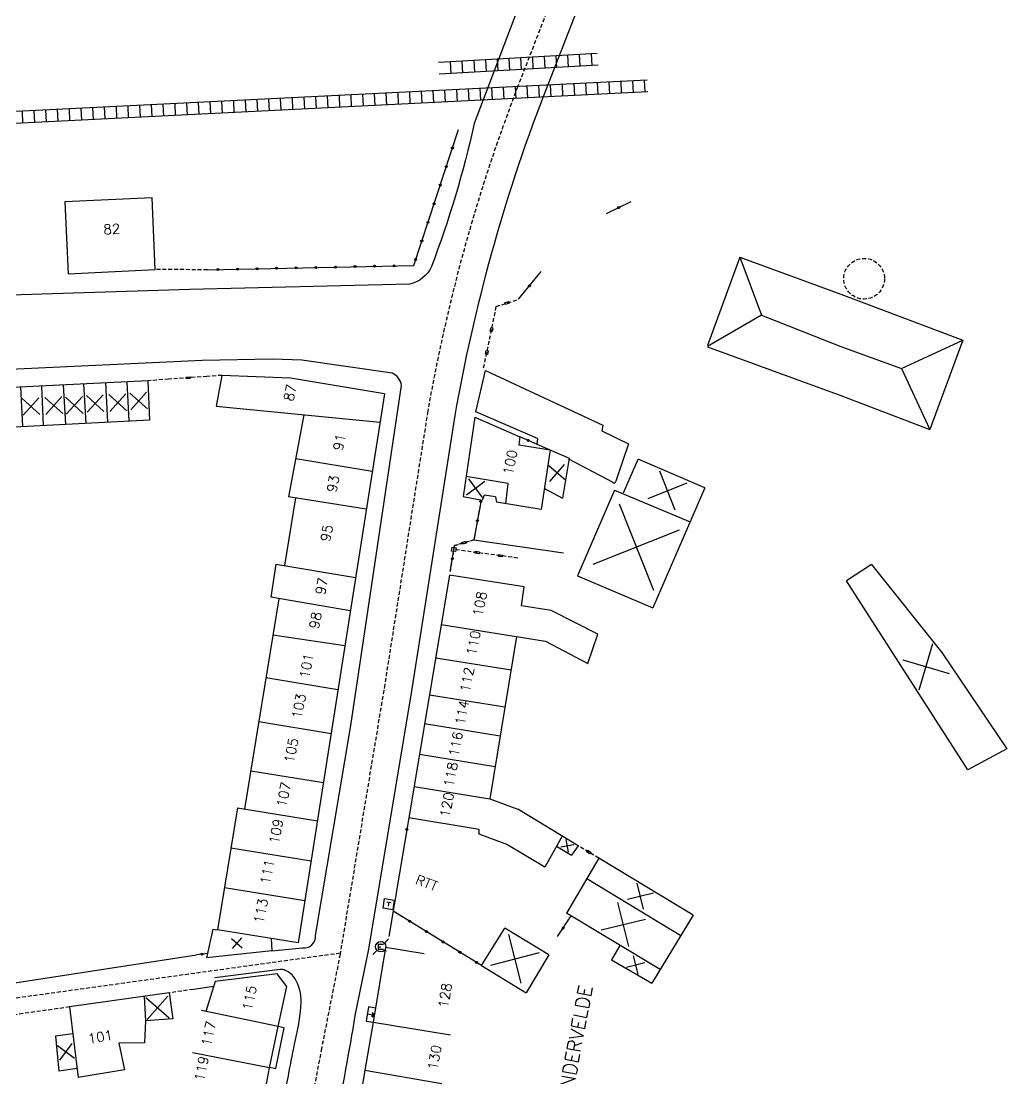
# Model space of a CAD drawing. Header units: millimetres. Extents: x 114000 to 115000, y 124000 to 125000.
# Drawn here: x 114412.4 to 114538.2, y 124529.7 to 124664.7 of the extents above; entities that cross this region are included whole.
import ezdxf
from ezdxf.enums import TextEntityAlignment as Align

# ---------------------------------------------------------------- set-up
doc = ezdxf.new("R2010")
doc.units = ezdxf.units.MM
doc.linetypes.add('DASHED', pattern=[0.75, 0.5, -0.25])
doc.layers.get('0').update_dxf_attribs({"linetype": 'CONTINUOUS'})
for name, color, linetype in [('W0001', 6, 'DASHED'), ('W0008', 7, 'CONTINUOUS'), ('W0100', 7, 'CONTINUOUS'), ('W0112', 1, 'DASHED'), ('W0310', 3, 'CONTINUOUS'), ('W0322', 7, 'CONTINUOUS'), ('W0334', 7, 'CONTINUOUS'), ('W0471', 7, 'CONTINUOUS'), ('W0700', 7, 'CONTINUOUS'), ('W0984', 7, 'CONTINUOUS'), ('W0989', 7, 'CONTINUOUS'), ('W0991', 7, 'CONTINUOUS'), ('W1102', 7, 'CONTINUOUS')]:
    doc.layers.add(name, color=color, linetype=linetype)
doc.styles.get("Standard").update_dxf_attribs({"font": 'romans.shx', "width": 0.85})

# ---------------------------------------------------------------- blocks, each defined once
blk = doc.blocks.new('T471')
for p, q in [((-0.333334, 0.333334), (-0.333334, -0.333334)), ((-0.333334, 0.333334), (0.333334, 0.333334)), ((-0.333334, 0), (0, 0)), ((0.500001, 0.500001), (1.000002, 1.000002)), ((-0.500001, -0.500001), (-1.000002, -1.000002)), ((-0.333334, -0.333334), (0.333334, -0.333334))]:
    blk.add_line(p, q)
blk.add_ellipse((0, 0), major_axis=(0.471405, 0.471405), ratio=1, start_param=5.4977871438, end_param=11.780972451)

msp = doc.modelspace()

# ---------------------------------------------------------------- linework, layer by layer
at = {"layer": 'W0001'}
for points in [[(114500, 124721.19), (114483.48, 124676.25), (114475.76, 124656.36, 0.04858), (114464.29, 124614.94), (114458.79, 124580.03), (114453.09, 124545.57)], [(114453.11, 124545.72), (114406.2, 124539.21), (114371.69, 124534.81), (114369.49, 124535.09), (114367.83, 124535.2), (114332.91, 124542.76, -0.036179), (114325.23, 124544.2), (114277.84, 124561.92), (114271.7, 124564.25, 0.017074), (114265.58, 124565.66), (114197.8, 124573.09, 0.020478), (114191.85, 124573.35), (114144.93, 124568.79, 0.455282)]]:
    msp.add_lwpolyline(points, format="xyb", dxfattribs=at)
msp.add_lwpolyline([(114453.09, 124545.57), (114450.73, 124533.56), (114447.12, 124514.47), (114437.39, 124469.73), (114417.17, 124387.71), (114400.42, 124320), (114386.02, 124261.71), (114376.65, 124223.45), (114373.34, 124206.34), (114371.35, 124192.62), (114370.13, 124180.98), (114369.18, 124163.57), (114369.09, 124151.25), (114370.03, 124127.12), (114370.16, 124099.29), (114369.37, 124069.17), (114368.57, 124046.04), (114367.88, 124021.42), (114367.42, 124001.23), (114367.38, 124000)], dxfattribs=at)
at = {"layer": 'W0008'}
for points in [[(114500, 124730.83), (114498.52, 124726.14), (114479.04, 124675), (114470.23, 124651.69, -0.035332), (114464.76, 124633.41, -0.235243), (114461.97, 124631.14), (114433.91, 124630.48), (114389.36, 124629.05), (114372.93, 124628.61), (114366.87, 124628.55)], [(114500, 124710.81), (114496.95, 124701.95), (114486.75, 124675), (114479.02, 124655.1, 0.04854), (114467.74, 124614.37), (114462.25, 124579.47), (114456.74, 124546.23)], [(114444.39, 124546.01), (114448.3, 124546.41, 0.492871), (114449.95, 124547.97), (114454.49, 124574.79), (114460.94, 124618.23, 0.265429), (114459.73, 124619.77), (114448.22, 124621.47), (114444.48, 124621.6), (114435.51, 124621.4), (114377.32, 124618.7, -0.06677), (114375.17, 124619.4), (114373.52, 124619.75), (114262.52, 124614.72, -0.03231), (114247.61, 124617.24), (114234.74, 124621.2), (114215.49, 124627.39, 0.085141), (114196.59, 124629.2), (114163.31, 124627.94), (114165.24, 124627.19)]]:
    msp.add_lwpolyline(points, format="xyb", dxfattribs=at)
msp.add_lwpolyline([(114461.36, 124559.99), (114459.32, 124547.86)], dxfattribs=at)
at = {"layer": 'W0008', "flags": 128}
for points in [[(114456.74, 124546.23), (114455, 124537.75, -0.0051), (114452.53, 124524.11, -0.004), (114448.79, 124505.21, -0.0027), (114443.3, 124479.55), (114438.62, 124459.84), (114431.44, 124430.6)], [(114415.99, 124397.48), (114425.76, 124436.66), (114431.97, 124461.71), (114438, 124487.89), (114441.68, 124505.4, 0.008), (114445.8, 124526.09, -0.0098), (114447.39, 124534.64, 0.0565), (114448.11, 124539.48, 0.1449), (114447.36, 124542.45, 0.1483), (114446.1, 124543.52, 0.1288), (114445.43, 124543.64), (114437.11, 124542.56)]]:
    msp.add_lwpolyline(points, format="xyb", dxfattribs=at)
at = {"layer": 'W0100'}
for p, q in [((114458.58, 124551.46), (114458.78, 124552.7)), ((114458.78, 124552.7), (114460.02, 124552.49)), ((114459.07, 124552.3), (114459.61, 124552.2)), ((114459.34, 124552.25), (114459.25, 124551.71)), ((114460.02, 124552.49), (114459.81, 124551.26)), ((114459.81, 124551.26), (114458.58, 124551.46))]:
    msp.add_line(p, q, dxfattribs=at)
for points in [[(114429.11, 124642.17), (114417.98, 124641.67)], [(114429.51, 124633.02), (114429.11, 124642.17)], [(114417.98, 124641.67), (114418.4, 124632.46)], [(114504.14, 124634.59), (114500, 124623.33)], [(114504.14, 124634.59), (114506.9, 124627.19), (114517, 124623.21), (114524.74, 124620.37), (114532.58, 124624.02)], [(114504.14, 124634.59), (114517, 124629.87)], [(114418.4, 124632.46), (114429.51, 124633.02)], [(114517, 124629.87), (114532.58, 124624.02)], [(114506.9, 124627.19), (114500, 124623.2)], [(114500, 124623.14), (114517, 124616.94)], [(114532.58, 124624.02), (114528.36, 124612.59)], [(114438.02, 124619.51), (114437.29, 124615.56)], [(114446.76, 124619.17), (114438.02, 124619.51)], [(114458.75, 124617.16), (114446.76, 124619.17)], [(114470.43, 124614.87), (114471.65, 124620.13)], [(114471.65, 124620.13), (114486.65, 124613.16)], [(114524.74, 124620.37), (114528.36, 124612.59)], [(114428.54, 124618.82), (114377.55, 124616.31)], [(114412.31, 124618.02), (114412.57, 124612.96)], [(114414.97, 124618.15), (114415.19, 124613.09)], [(114417.76, 124618.29), (114418.07, 124613.24)], [(114420.33, 124618.42), (114420.65, 124613.38)], [(114423.15, 124618.56), (114423.41, 124613.52)], [(114425.88, 124618.69), (114426.12, 124613.66)], [(114428.54, 124618.82), (114428.78, 124613.79)], [(114458.75, 124617.16), (114447.76, 124547.05)], [(114517, 124616.94), (114528.36, 124612.59)], [(114437.29, 124615.56), (114458.18, 124613.53)], [(114428.78, 124613.79), (114409.87, 124612.82)], [(114448.46, 124614.48), (114446.53, 124603.99)], [(114470.31, 124614.17), (114468.82, 124604.02)], [(114470.31, 124614.17), (114476.03, 124611.68)], [(114478.31, 124611.46), (114470.43, 124614.87)], [(114486.65, 124613.16), (114486.51, 124612.41)], [(114486.51, 124612.41), (114489.91, 124610.77)], [(114476.03, 124611.68), (114475.93, 124610.62)], [(114478.31, 124611.46), (114478.19, 124610.74)], [(114475.93, 124610.62), (114479.92, 124609.99)], [(114478.19, 124610.74), (114482.33, 124608.94)], [(114479.92, 124609.99), (114478.76, 124602.4)], [(114489.91, 124610.77), (114488.3, 124605.98)], [(114447.44, 124608.91), (114457.2, 124607.29)], [(114482.33, 124608.94), (114481.49, 124603.84)], [(114487.87, 124605.86), (114482.31, 124608.82)], [(114489.26, 124604.52), (114491.14, 124608.82)], [(114499.67, 124605.16), (114491.14, 124608.82)], [(114474.55, 124605.7), (114469.2, 124606.58)], [(114474.25, 124603.12), (114474.55, 124605.7)], [(114479.17, 124605.07), (114481.49, 124603.84)], [(114488.14, 124604.87), (114483.4, 124593.92)], [(114488.14, 124604.87), (114497.79, 124600.81)], [(114499.67, 124605.16), (114493.03, 124589.81)], [(114447.4, 124603.85), (114446.01, 124595.21)], [(114456.44, 124602.44), (114446.53, 124603.99)], [(114468.82, 124604.02), (114471.22, 124603.57)], [(114471.47, 124604.2), (114471.22, 124603.57)], [(114472.95, 124603.98), (114471.47, 124604.2)], [(114472.95, 124603.98), (114473.05, 124603.31)], [(114478.76, 124602.4), (114473.05, 124603.31)], [(114444.91, 124595.4), (114444.25, 124591.17)], [(114444.91, 124595.4), (114455.07, 124593.7)], [(114520.92, 124595.35), (114517.73, 124593.27)], [(114520.92, 124595.35), (114529.89, 124584.13)], [(114467.07, 124594), (114461.86, 124562.99)], [(114476.61, 124592.49), (114467.07, 124594)], [(114483.4, 124593.92), (114493.03, 124589.81)], [(114476.27, 124590.1), (114476.61, 124592.49)], [(114533.21, 124569.12), (114517.73, 124593.27)], [(114445.28, 124590.99), (114440.9, 124564.14)], [(114454.4, 124589.43), (114444.25, 124591.17)], [(114480.04, 124589.48), (114476.27, 124590.1)], [(114486.01, 124586.47), (114480.04, 124589.48)], [(114466.01, 124587.71), (114479.31, 124585.58)], [(114444.53, 124586.38), (114453.71, 124585)], [(114475.62, 124586.17), (114472.21, 124565.42)], [(114479.31, 124585.58), (114484.73, 124582.7)], [(114484.73, 124582.7), (114486.01, 124586.47)], [(114529.89, 124584.13), (114538.2, 124571.83)], [(114465.3, 124583.44), (114474.92, 124581.91)], [(114443.64, 124580.92), (114452.83, 124579.41)], [(114464.5, 124578.7), (114474.14, 124577.17)], [(114464.9, 124578.66), (114465.02, 124578.62)], [(114442.73, 124575.32), (114451.95, 124573.78)], [(114463.89, 124575.04), (114473.54, 124573.49)], [(114538.2, 124571.83), (114533.21, 124569.12)], [(114463.23, 124571.15), (114472.89, 124569.57)], [(114441.7, 124569.02), (114450.97, 124567.5)], [(114462.54, 124567), (114472.21, 124565.42)], [(114472.21, 124565.42), (114475.77, 124564.11)], [(114439.99, 124564.29), (114437.45, 124548.7)], [(114439.99, 124564.29), (114450.21, 124562.64)], [(114483.48, 124559.45), (114475.77, 124564.11)], [(114470.83, 124561.5), (114461.86, 124562.99)], [(114470.84, 124560.93), (114470.83, 124561.5)], [(114474.38, 124559.62), (114470.84, 124560.93)], [(114481.45, 124560.68), (114479.21, 124556.69)], [(114439.16, 124559.17), (114449.41, 124557.53)], [(114479.21, 124556.69), (114474.38, 124559.62)], [(114480.72, 124559.39), (114482.63, 124558.23)], [(114483.48, 124559.45), (114482.63, 124558.23)], [(114486.13, 124557.85), (114481.98, 124550.85)], [(114498.15, 124550.59), (114486.13, 124557.85)], [(114484.59, 124555.25), (114496.59, 124548)], [(114438.33, 124554.1), (114448.61, 124552.44)], [(114493.93, 124543.62), (114481.98, 124550.85)], [(114498.15, 124550.59), (114492.88, 124541.88)], [(114471.16, 124544.14), (114474.11, 124548.92)], [(114479.72, 124545.52), (114474.11, 124548.92)], [(114436.86, 124548.8), (114436.04, 124545.13)], [(114436.86, 124548.8), (114437.45, 124548.7)], [(114447.76, 124547.05), (114437.45, 124548.7)], [(114444.29, 124547.6), (114444.39, 124546.01)], [(114488.82, 124546.71), (114487.73, 124544.87)], [(114444.39, 124546.01), (114436.04, 124545.13)], [(114459.02, 124546.04), (114459, 124545.97)], [(114479.72, 124545.52), (114476.83, 124540.64)], [(114487.73, 124544.87), (114492.88, 124541.88)], [(114471.16, 124544.14), (114476.83, 124540.64)], [(114436.97, 124541.47), (114434.37, 124541.1)], [(114431.3, 124540.66), (114418.58, 124538.85)], [(114428.08, 124540.21), (114428.25, 124537.1)], [(114431.3, 124540.66), (114431.75, 124537.32)], [(114418.58, 124538.85), (114419.67, 124529.83)], [(114457.62, 124538.71), (114456.73, 124538.85), (114456.42, 124537.06), (114457.32, 124536.9)], [(114456.58, 124537.96), (114457.47, 124537.82), (114457.23, 124538.14), (114457.14, 124537.58), (114457.47, 124537.82)], [(114428.25, 124537.1), (114428.12, 124534.28)], [(114431.75, 124537.32), (114428.25, 124537.1)], [(114418.99, 124535.44), (114416.77, 124535.12)], [(114416.77, 124535.12), (114417.19, 124530.66)], [(114428.12, 124534.28), (114424.85, 124534.22)], [(114424.85, 124534.22), (114425.56, 124530.84)], [(114419.53, 124531.01), (114417.19, 124530.66)], [(114425.56, 124530.84), (114419.67, 124529.83)]]:
    msp.add_lwpolyline(points, dxfattribs=at)
at = {"layer": 'W0100', "flags": 128}
for points in [[(114463.82, 124545.64), (114458.89, 124546.45), (114457.32, 124536.92), (114456.24, 124530.79), (114455.5, 124526.15), (114456.38, 124526.01), (114456.02, 124523.78), (114459.71, 124523.18), (114459.21, 124520.14), (114460.07, 124519.16), (114465.02, 124518.44)], [(114430.58, 124488.5), (114435.48, 124487.53), (114436.46, 124492.44), (114437.43, 124497.15), (114438.89, 124504.53), (114439.72, 124508.98), (114441.61, 124518.27), (114442.52, 124523.21), (114443.43, 124527.66), (114444.09, 124531.09), (114445.19, 124536.36), (114446.28, 124541.45), (114445.08, 124543.09), (114437.17, 124542.1)]]:
    msp.add_lwpolyline(points, dxfattribs=at)
at = {"layer": 'W0100'}
msp.add_arc((114488.05, 124606.05), 0.265, 227.3243, 345.1537, dxfattribs=at)
at = {"layer": 'W0112'}
for p, q in [((114474.14, 124628.79), (114474.62, 124628.95)), ((114474.22, 124628.55), (114474.14, 124628.79)), ((114474.69, 124628.71), (114474.22, 124628.55)), ((114474.62, 124628.95), (114474.69, 124628.71)), ((114472.26, 124625.14), (114472.36, 124625.63)), ((114472.5, 124625.09), (114472.26, 124625.14)), ((114472.36, 124625.63), (114472.61, 124625.58)), ((114472.61, 124625.58), (114472.5, 124625.09)), ((114471.65, 124622.21), (114471.75, 124622.7)), ((114471.9, 124622.16), (114471.65, 124622.21)), ((114471.75, 124622.7), (114472, 124622.65)), ((114472, 124622.65), (114471.9, 124622.16)), ((114433.46, 124619.3), (114433.96, 124619.34)), ((114433.48, 124619.05), (114433.46, 124619.3)), ((114433.98, 124619.09), (114433.48, 124619.05)), ((114433.96, 124619.34), (114433.98, 124619.09)), ((114467.33, 124597.08), (114467.42, 124597.57)), ((114467.42, 124597.57), (114467.91, 124597.49)), ((114467.91, 124597.49), (114467.83, 124597)), ((114468.64, 124598.18), (114469.12, 124598.32)), ((114468.71, 124597.94), (114468.64, 124598.18)), ((114469.19, 124598.08), (114468.71, 124597.94)), ((114469.12, 124598.32), (114469.19, 124598.08)), ((114467.83, 124597), (114467.33, 124597.08)), ((114470.33, 124596.79), (114470.36, 124597.04)), ((114470.83, 124596.73), (114470.33, 124596.79)), ((114470.36, 124597.04), (114470.86, 124596.97)), ((114470.86, 124596.97), (114470.83, 124596.73)), ((114473.3, 124596.39), (114473.34, 124596.64)), ((114473.8, 124596.32), (114473.3, 124596.39)), ((114473.34, 124596.64), (114473.83, 124596.57)), ((114473.83, 124596.57), (114473.8, 124596.32)), ((114484.56, 124558.65), (114484.69, 124558.87)), ((114484.99, 124558.39), (114484.56, 124558.65)), ((114484.69, 124558.87), (114485.12, 124558.61)), ((114485.12, 124558.61), (114484.99, 124558.39))]:
    msp.add_line(p, q, dxfattribs=at)
for points in [[(114436.16, 124633), (114429.51, 124633.02)], [(114473.04, 124628.3), (114475.87, 124629.22)], [(114471.42, 124620.46), (114473.04, 124628.3)], [(114436.1, 124619.37), (114431.21, 124619.02)], [(114438.02, 124619.51), (114436.1, 124619.37)], [(114431.21, 124619.02), (114428.54, 124618.82)], [(114471.09, 124603.59), (114470.18, 124598.49), (114467.71, 124597.79), (114467.15, 124594.48)], [(114467.71, 124597.79), (114470.18, 124598.49)], [(114475.79, 124596.18), (114467.62, 124597.28)], [(114486.13, 124557.85), (114483.48, 124559.45)], [(114434.37, 124541.1), (114431.3, 124540.66)], [(114418.58, 124538.85), (114406.59, 124537.15)]]:
    msp.add_lwpolyline(points, dxfattribs=at)
msp.add_circle((114519.98, 124631.85), 2.6, dxfattribs=at)
at = {"layer": 'W0310'}
for points in [[(114470.18, 124598.49), (114481.6, 124596.83)], [(114404.64, 124544.87), (114404.89, 124540.9), (114434.77, 124545.5)]]:
    msp.add_lwpolyline(points, dxfattribs=at)
at = {"layer": 'W0322'}
for points in [[(114462.5, 124633.56), (114468.23, 124650.92)], [(114487.09, 124640.2), (114490.26, 124641.73)], [(114436.16, 124633), (114462.5, 124633.56)], [(114475.87, 124629.22), (114478.77, 124632.77)], [(114478.19, 124610.74), (114476.03, 124611.68)], [(114471.09, 124603.59), (114470.18, 124598.49)], [(114467.15, 124594.48), (114467.71, 124597.79)], [(114461.86, 124562.99), (114461.36, 124559.99)], [(114471.16, 124544.14), (114459.87, 124551.1)], [(114480.86, 124547.84), (114482.58, 124550.49)], [(114436.17, 124545.68), (114434.77, 124545.5)]]:
    msp.add_lwpolyline(points, dxfattribs=at)
for centre, major_axis, start_param, end_param in [((114467.45, 124648.55), (0.0884, 0.0884), 0.466313, 6.749498), ((114467.45, 124648.55), (0.0532, 0.0532), 0.466313, 6.749498), ((114466.66, 124646.17), (0.0884, 0.0884), 0.466313, 6.749498), ((114466.66, 124646.17), (0.0532, 0.0532), 0.466313, 6.749498), ((114465.88, 124643.8), (0.0884, 0.0884), 0.466313, 6.749498), ((114465.88, 124643.8), (0.0532, 0.0532), 0.466313, 6.749498), ((114465.1, 124641.43), (0.0884, 0.0884), 0.466313, 6.749498), ((114465.1, 124641.43), (0.0532, 0.0532), 0.466313, 6.749498), ((114488.64, 124640.94), (0.0884, 0.0884), 5.946862451036102, 12.23004775821569), ((114488.64, 124640.94), (0.0532, 0.0532), 5.946862450975205, 12.23004775815479), ((114464.31, 124639.05), (0.0884, 0.0884), 0.466313, 6.749498), ((114464.31, 124639.05), (0.0532, 0.0532), 0.466313, 6.749498), ((114463.53, 124636.68), (0.0884, 0.0884), 0.466313, 6.749498), ((114463.53, 124636.68), (0.0532, 0.0532), 0.466313, 6.749498), ((114462.74, 124634.31), (0.0884, 0.0884), 0.466313, 6.749498), ((114462.74, 124634.31), (0.0532, 0.0532), 0.466313, 6.749498), ((114437.5, 124633.03), (0.0884, 0.0884), 5.519028402898035, 11.80221371007762), ((114437.5, 124633.03), (-0.0532, 0.0532), 3.948232, 10.231417), ((114440, 124633.08), (0.0884, 0.0884), 5.519028402898035, 11.80221371007762), ((114440, 124633.08), (-0.0532, 0.0532), 3.948232, 10.231417), ((114442.5, 124633.13), (0.0884, 0.0884), 5.519028402898035, 11.80221371007762), ((114442.5, 124633.13), (-0.0532, 0.0532), 3.948232, 10.231417), ((114445, 124633.19), (0.0884, 0.0884), 5.519028402898035, 11.80221371007762), ((114445, 124633.19), (-0.0532, 0.0532), 3.948232, 10.231417), ((114447.5, 124633.24), (0.0884, 0.0884), 5.519028402898035, 11.80221371007762), ((114447.5, 124633.24), (-0.0532, 0.0532), 3.948232, 10.231417), ((114450, 124633.29), (0.0884, 0.0884), 5.519028402898035, 11.80221371007762), ((114450, 124633.29), (-0.0532, 0.0532), 3.948232, 10.231417), ((114452.5, 124633.34), (0.0884, 0.0884), 5.519028402898035, 11.80221371007762), ((114452.5, 124633.34), (-0.0532, 0.0532), 3.948232, 10.231417), ((114455, 124633.4), (0.0884, 0.0884), 5.519028402898035, 11.80221371007762), ((114455, 124633.4), (-0.0532, 0.0532), 3.948232, 10.231417), ((114457.5, 124633.45), (0.0884, 0.0884), 5.519028402898035, 11.80221371007762), ((114457.5, 124633.45), (-0.0532, 0.0532), 3.948232, 10.231417), ((114460, 124633.5), (0.0884, 0.0884), 5.519028402898035, 11.80221371007762), ((114460, 124633.5), (-0.0532, 0.0532), 3.948232, 10.231417), ((114477.28, 124630.95), (-0.0884, 0.0884), -1.469861, 4.813324), ((114477.28, 124630.95), (0.0532, 0.0532), 0.1009352085296628, 6.384120515709249), ((114477.13, 124611.2), (-0.0884, 0.0884), 0.374847, 6.658032), ((114477.13, 124611.2), (-0.0532, 0.0532), 0.374847, 6.658032), ((114471.06, 124603.41), (-0.0884, 0.0884), 2.179763, 8.462948), ((114471.06, 124603.41), (-0.0532, 0.0532), 2.179763, 8.462948), ((114470.62, 124600.95), (-0.0884, 0.0884), 2.179763, 8.462948), ((114470.62, 124600.95), (-0.0532, 0.0532), 2.179763, 8.462948), ((114467.42, 124596.09), (-0.0884, 0.0884), -0.951791, 5.331394), ((114467.42, 124596.09), (0.0532, 0.0532), 0.6190051945494175, 6.902190501729004), ((114461.62, 124561.53), (0.0884, 0.0884), 3.760598, 10.043783), ((114461.62, 124561.53), (-0.0532, 0.0532), 2.189802, 8.472987), ((114461.99, 124549.79), (0.0884, 0.0884), 1.803743, 8.086928), ((114461.99, 124549.79), (0.0532, 0.0532), 1.803743, 8.086928), ((114481.57, 124548.94), (-0.0884, 0.0884), -1.360488, 4.922697), ((114481.57, 124548.94), (0.0532, 0.0532), 0.2103083455608939, 6.49349365274048), ((114464.12, 124548.48), (0.0884, 0.0884), 1.803743, 8.086928), ((114464.12, 124548.48), (0.0532, 0.0532), 1.803743, 8.086928), ((114466.25, 124547.16), (0.0884, 0.0884), 1.803743, 8.086928), ((114466.25, 124547.16), (0.0532, 0.0532), 1.803743, 8.086928), ((114435.48, 124545.59), (0.0884, 0.0884), 2.482175, 8.76536), ((114435.48, 124545.59), (-0.0532, 0.0532), 0.911378432434526, 7.194563739614113), ((114468.38, 124545.85), (0.0884, 0.0884), 1.803743, 8.086928), ((114468.38, 124545.85), (0.0532, 0.0532), 1.803743, 8.086928), ((114470.51, 124544.54), (0.0884, 0.0884), 1.803743, 8.086928), ((114470.51, 124544.54), (0.0532, 0.0532), 1.803743, 8.086928)]:
    msp.add_ellipse(centre, major_axis=major_axis, ratio=1, start_param=start_param, end_param=end_param, dxfattribs=at)
at = {"layer": 'W0334'}
msp.add_lwpolyline([(114444.1, 124531.15), (114444.91, 124530.99), (114445.98, 124536.2), (114445.19, 124536.36)], dxfattribs=at)
at = {"layer": 'W0700'}
for p, q in [((114468.65, 124659.65), (114468.74, 124658.15)), ((114470.15, 124659.73), (114470.24, 124658.24)), ((114471.65, 124659.82), (114471.73, 124658.32)), ((114473.15, 124659.9), (114473.23, 124658.4)), ((114474.65, 124659.98), (114474.73, 124658.49)), ((114476.14, 124660.07), (114476.23, 124658.57)), ((114477.64, 124660.15), (114477.72, 124658.65)), ((114479.14, 124660.24), (114479.22, 124658.74)), ((114480.64, 124660.32), (114480.72, 124658.82)), ((114482.13, 124660.4), (114482.22, 124658.91)), ((114483.63, 124660.49), (114483.71, 124658.99)), ((114485.13, 124660.57), (114485.21, 124659.07)), ((114467.16, 124659.57), (114467.24, 124658.07)), ((114485.92, 124656.89), (114485.99, 124655.39)), ((114487.42, 124656.96), (114487.49, 124655.46)), ((114488.92, 124657.04), (114488.99, 124655.54)), ((114490.41, 124657.11), (114490.49, 124655.61)), ((114491.91, 124657.19), (114491.99, 124655.69)), ((114458.95, 124655.54), (114459.03, 124654.05)), ((114460.45, 124655.62), (114460.53, 124654.12)), ((114461.95, 124655.69), (114462.02, 124654.2)), ((114463.45, 124655.77), (114463.52, 124654.27)), ((114464.95, 124655.84), (114465.02, 124654.34)), ((114466.44, 124655.92), (114466.52, 124654.42)), ((114467.94, 124655.99), (114468.02, 124654.49)), ((114469.44, 124656.07), (114469.51, 124654.57)), ((114470.94, 124656.14), (114471.01, 124654.64)), ((114472.44, 124656.22), (114472.51, 124654.72)), ((114473.93, 124656.29), (114474.01, 124654.79)), ((114475.43, 124656.37), (114475.51, 124654.87)), ((114476.93, 124656.44), (114477.01, 124654.94)), ((114478.43, 124656.51), (114478.5, 124655.02)), ((114479.93, 124656.59), (114480, 124655.09)), ((114481.43, 124656.66), (114481.5, 124655.17)), ((114482.92, 124656.74), (114483, 124655.24)), ((114484.42, 124656.81), (114484.5, 124655.31)), ((114431.99, 124654.2), (114432.06, 124652.7)), ((114433.48, 124654.28), (114433.56, 124652.78)), ((114434.98, 124654.35), (114435.06, 124652.85)), ((114436.48, 124654.43), (114436.56, 124652.93)), ((114437.98, 124654.5), (114438.05, 124653)), ((114439.48, 124654.58), (114439.55, 124653.08)), ((114440.98, 124654.65), (114441.05, 124653.15)), ((114442.47, 124654.72), (114442.55, 124653.23)), ((114443.97, 124654.8), (114444.05, 124653.3)), ((114445.47, 124654.87), (114445.54, 124653.38)), ((114446.97, 124654.95), (114447.04, 124653.45)), ((114448.47, 124655.02), (114448.54, 124653.52)), ((114449.96, 124655.1), (114450.04, 124653.6)), ((114451.46, 124655.17), (114451.54, 124653.67)), ((114452.96, 124655.25), (114453.03, 124653.75)), ((114454.46, 124655.32), (114454.53, 124653.82)), ((114455.96, 124655.4), (114456.03, 124653.9)), ((114457.45, 124655.47), (114457.53, 124653.97)), ((114412.51, 124653.23), (114412.58, 124651.73)), ((114414.01, 124653.31), (114414.08, 124651.81)), ((114415.51, 124653.38), (114415.58, 124651.88)), ((114417, 124653.46), (114417.08, 124651.96)), ((114418.5, 124653.53), (114418.58, 124652.03)), ((114420, 124653.61), (114420.08, 124652.11)), ((114421.5, 124653.68), (114421.57, 124652.18)), ((114423, 124653.76), (114423.07, 124652.26)), ((114424.5, 124653.83), (114424.57, 124652.33)), ((114425.99, 124653.9), (114426.07, 124652.41)), ((114427.49, 124653.98), (114427.57, 124652.48)), ((114428.99, 124654.05), (114429.06, 124652.56)), ((114430.49, 124654.13), (114430.56, 124652.63))]:
    msp.add_line(p, q, dxfattribs=at)
for points in [[(114485.93, 124660.62), (114465.66, 124659.48)], [(114486.02, 124659.12), (114465.74, 124657.98)], [(114492.3, 124657.2), (114371.37, 124651.19)], [(114492.37, 124655.71), (114371.59, 124649.69)]]:
    msp.add_lwpolyline(points, dxfattribs=at)
at = {"layer": 'W0991'}
for p, q in [((114412.53, 124616.55), (114414.76, 124614.53)), ((114412.64, 124614.42), (114414.65, 124616.66)), ((114415.41, 124616.69), (114417.69, 124614.63)), ((114415.52, 124614.52), (114417.58, 124616.8)), ((114418.03, 124616.72), (114420.31, 124614.66)), ((114418.15, 124614.55), (114420.2, 124616.83)), ((114420.71, 124616.92), (114422.95, 124614.9)), ((114420.82, 124614.79), (114422.84, 124617.02)), ((114423.59, 124617.05), (114425.88, 124615)), ((114423.71, 124614.89), (114425.76, 124617.17)), ((114426.27, 124617.25), (114428.51, 124615.23)), ((114426.38, 124615.12), (114428.4, 124617.36)), ((114479.72, 124608.01), (114481.89, 124606.11)), ((114479.85, 124605.97), (114481.76, 124608.14)), ((114495.88, 124602.3), (114493.9, 124607.28)), ((114469.24, 124604.24), (114471.59, 124605.99)), ((114471.29, 124603.93), (114469.54, 124606.29)), ((114492.4, 124603.8), (114497.39, 124605.78)), ((114488.7, 124603.09), (114493.11, 124592.09)), ((114485.4, 124595.38), (114496.4, 124599.8)), ((114527.01, 124579.36), (114528.76, 124585.28)), ((114524.93, 124583.19), (114530.85, 124581.44)), ((114482.24, 124558.61), (114481.94, 124560.26)), ((114481.27, 124559.29), (114482.92, 124559.59)), ((114491.83, 124551.36), (114491.02, 124554.68)), ((114489.77, 124552.61), (114493.08, 124553.43)), ((114489.94, 124546.57), (114488.55, 124552.2)), ((114486.43, 124548.69), (114492.06, 124550.08)), ((114439.24, 124547.61), (114440.6, 124546.41)), ((114440.52, 124547.69), (114439.32, 124546.33)), ((114476.22, 124541.9), (114474.63, 124548.12)), ((114472.32, 124544.21), (114478.53, 124545.81)), ((114491.14, 124543.05), (114490.53, 124545.39)), ((114489.66, 124543.92), (114492.01, 124544.53)), ((114428.3, 124540.07), (114431.28, 124537.45)), ((114428.48, 124537.26), (114431.1, 124540.25)), ((114417.31, 124532.05), (114418.9, 124534.2)), ((114417.03, 124533.92), (114419.18, 124532.33))]:
    msp.add_line(p, q, dxfattribs=at)
at = {"layer": 'W1102'}
for p, q in [((114437.17, 124542.1), (114435.96, 124538.29)), ((114445.19, 124536.36), (114435.4, 124538.4)), ((114457.32, 124536.92), (114467.19, 124535.3)), ((114444.09, 124531.09), (114434.27, 124532.98)), ((114456.24, 124530.79), (114466.09, 124529.06))]:
    msp.add_line(p, q, dxfattribs=at)

# ---------------------------------------------------------------- block references
at = {"layer": 'W0471'}
msp.add_blockref('T471', (114458.29, 124546.55), dxfattribs=at)

# ---------------------------------------------------------------- texts
at = {"layer": 'W0984'}
msp.add_text('RTT', height=1.25, rotation=339.2373, dxfattribs=at).set_placement((114464.15, 124554.69), align=Align.MIDDLE)
at = {"layer": 'W0989'}
msp.add_text('RUE EMILE VANDERVELDE', height=1.75, rotation=79.2849, dxfattribs=at).set_placement((114481.74, 124527.07), align=Align.MIDDLE)
at = {"layer": 'W0991'}
for s, rotation, p in [('82', 2.8917, (114423.96, 124638.19)), ('87', 78.8937, (114446.71, 124617.29)), ('91', 78.8937, (114453, 124610.99)), ('100', 78.8937, (114474.81, 124608.41)), ('93', 78.8937, (114452.2, 124605.67)), ('95', 78.8937, (114451.39, 124599.37)), ('97', 78.8937, (114450.74, 124592.59)), ('108', 78.8937, (114470.93, 124590.33)), ('98', 78.8937, (114449.94, 124588.23)), ('110', 78.8937, (114470.12, 124585.33)), ('101', 78.8937, (114448.81, 124582.42)), ('112', 78.8937, (114469.31, 124580.65)), ('103', 78.8937, (114447.84, 124577.26)), ('114', 78.8937, (114468.67, 124576.45)), ('116', 78.8937, (114467.86, 124572.42)), ('105', 78.8937, (114446.87, 124571.61)), ('118', 78.8937, (114467.22, 124568.54)), ('107', 78.8937, (114445.9, 124565.96)), ('120', 78.8937, (114466.73, 124564.67)), ('109', 78.8937, (114444.93, 124561.28)), ('111', 78.8937, (114443.8, 124556.11)), ('113', 78.8937, (114442.99, 124551.11)), ('115', 77.8735, (114441.54, 124540)), ('128', 80.6664, (114466.49, 124540.31)), ('117', 78.2041, (114436.32, 124535.46)), ('101', 9.716, (114422.5, 124535.03)), ('130', 80.0404, (114465.16, 124532.39)), ('119', 79.1234, (114435.41, 124530.98))]:
    msp.add_text(s, height=1.25, rotation=rotation, dxfattribs=at).set_placement(p, align=Align.MIDDLE)

doc.saveas('drawing.dxf')
